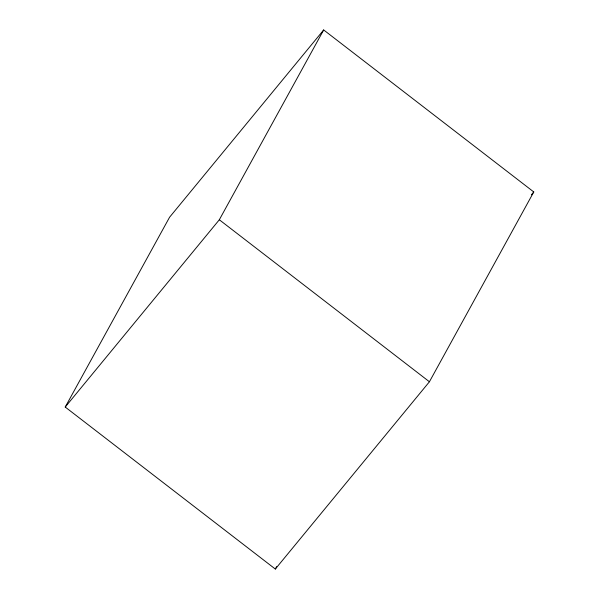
<?xml version="1.0" encoding="UTF-8"?>
<svg xmlns="http://www.w3.org/2000/svg" width="599" height="599" viewBox="0 0 599 599"><rect width="100%" height="100%" fill="white"/><g stroke="black" fill="none" stroke-linecap="round" stroke-linejoin="round"><path stroke-width="0.9" d="M65.224 407.05L169.577 217.235L323.677 29.95L533.776 191.95L429.423 381.765L275.323 569.05L65.224 407.05L219.324 219.766L323.677 29.95M275.323 569.05L276.671 566.594M531.403 194.825L533.776 191.95M219.324 219.766L429.423 381.765"/></g></svg>
